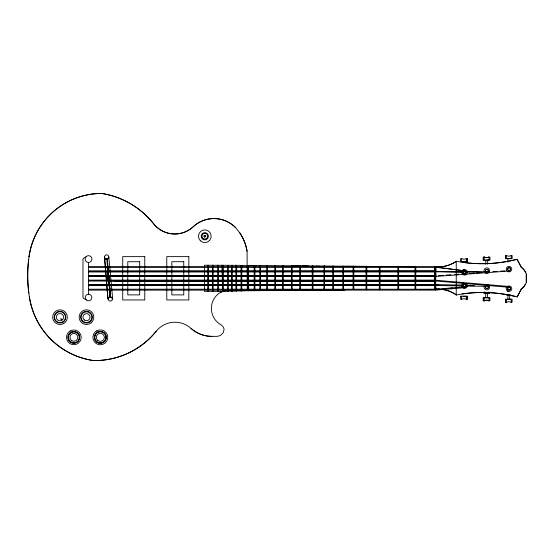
<?xml version="1.0" encoding="UTF-8"?>
<svg xmlns="http://www.w3.org/2000/svg" width="554" height="554" viewBox="0 0 554 554"><rect width="100%" height="100%" fill="white"/><g stroke="black" fill="none" stroke-linecap="round" stroke-linejoin="round"><path stroke-width="0.83" d="M435.825 280.989L509.521 287.367A1.392 1.385 0 0 1 510.296 289.507A1.392 1.385 0 0 1 508.025 289.507A1.392 1.385 0 0 1 508.801 287.367L509.521 287.367L509.597 286.536L435.666 280.227M435.825 276.494L435.624 271.28L88.543 271.301L434.973 271.211L435.312 280.282L435.091 276.398L108.522 276.398C110.308 276.079 107.545 280.185 109.367 280.49L434.793 280.49M435.825 271.211L435.825 266.91L434.793 266.91L434.793 289.34L418.367 289.465M442.757 289.513A31.294 30.969 -80.8 0 1 446.351 290.254A31.246 30.927 -80.8 0 1 456.233 294.936L456.254 261.301A33.669 33.323 80.7 0 1 439.087 266.959L436.04 266.931M460.596 296.231L467.292 296.238L467.292 299.271L466.011 299.271A4.003 3.996 89.9 0 0 461.891 299.271L460.596 299.271L460.651 296.231M460.596 261.668L460.596 258.628L461.953 258.628A4.003 3.996 89.9 0 0 466.066 258.628L467.292 258.628L467.292 261.661L460.651 261.668M461.558 299.271L461.503 296.231M461.558 258.628L461.503 261.668M466.378 299.271L466.323 296.231M466.378 258.628L466.323 261.668M467.292 299.271L467.292 296.238M467.292 261.661L467.237 258.628M483.317 300.801L483.261 297.761L489.965 297.761L489.909 300.801L488.676 300.801A4.003 3.996 89.9 0 0 484.563 300.801L483.261 300.801L483.317 297.761M488.676 257.098L489.965 257.098L489.909 260.138L483.261 260.138L483.261 257.098L484.618 257.098A4.003 3.996 89.9 0 0 488.732 257.098L488.676 257.098A4.003 3.996 89.9 0 1 484.563 257.098L484.618 257.098M483.317 260.138L483.317 257.098M489.092 292.083L489.092 293.578L484.141 293.578L484.141 291.986M484.231 300.801L484.231 297.761M484.272 291.91L484.141 293.578M484.231 257.098L484.175 260.138M488.676 297.761L485.692 297.761L485.747 293.578M485.685 264.32L485.879 260.138M487.665 297.761L487.451 293.578M487.665 264.32L487.665 260.138L485.747 260.138M489.05 300.801L488.995 297.761M488.96 291.986L489.092 293.578M489.05 257.098L488.995 260.138M505.435 302.283L505.435 299.243L512.138 299.25L512.083 302.283L510.85 302.283A4.003 3.996 89.9 0 0 506.792 302.283L505.435 302.283L505.49 299.243M505.435 258.656L505.49 255.616L505.435 258.656L512.138 258.649L512.138 255.616L510.85 255.616A4.003 3.996 89.9 0 1 506.792 255.616L505.435 255.616M506.404 302.283L506.404 299.243M506.404 258.656L506.404 255.616M510.906 299.25L507.866 299.243L507.921 295.067M507.859 261.994L507.859 258.656L510.906 258.649M509.625 299.243L509.839 295.067L509.438 295.067M511.224 302.283L511.169 299.243M511.224 255.616L511.169 258.656M525.303 284.209A13.434 13.414 89.9 0 1 521.252 288.973L517.18 296.986L521.446 288.973A13.434 13.414 89.9 0 0 526.3 282.263L526.3 273.981A13.434 13.414 89.9 0 0 521.446 267.27L517.041 259.258L521.252 267.27A13.434 13.414 89.9 0 1 522.339 268.157M88.543 284.915L435.825 284.638L463.289 285.061L463.283 285.982A1.489 1.482 0 0 0 466.205 285.601L466.094 285.365M108.84 285.448L108.494 284.915L108.861 285.455M435.645 276.522L435.825 275.608L435.188 275.747L435.582 276.398M435.617 284.652L435.603 285.539L88.543 285.601M486.246 285.871L486.232 285.414L485.81 286.307L466.08 286.023L466.018 285.213A1.489 1.482 0 0 0 463.677 284.424A1.489 1.482 0 0 0 463.843 286.882M109.602 285.372L109.685 285.026L108.494 284.915L107.518 271.772L107.642 276.079L108.466 276.404L108.404 275.733L107.67 275.954M435.271 271.855L435.617 271.1L435.582 271.993L88.543 271.993M435.146 272.083L435.119 289.34M435.624 284.888L435.638 285.331M435.624 271.619L466.032 271.848M435.666 266.661L435.603 267.353M465.007 270.49L464.515 270.428L464.377 269.535L463.019 270.006C462.825 271.093 465.872 269.833 464.951 270.92A1.44 1.44 0 0 1 465.595 273.33M108.529 297.941L107.954 298.987L104.505 257.222A2.202 2.154 -47.3 0 0 105.738 258.995L107.905 258.801A2.209 2.154 42.3 0 0 108.785 257.409L108.806 256.841A2.154 2.154 0 0 0 104.533 256.654L107.954 298.987L109.283 297.186M465.09 287.263L465.104 287.658L435.652 290.081L435.589 289.236L88.543 289.216M463.56 271.398L463.227 272.236L463.56 271.398L486.135 271.82M435.659 280.372L435.596 280.968M509.548 286.937L509.528 287.346M509.576 286.944L509.604 286.55M463.289 285.075L463.227 285.961L435.825 285.497M435.582 276.086L435.825 275.726M464.972 287.034A1.489 1.482 0 0 0 466.073 285.601L466.018 285.213L466.115 285.961M28.669 259.501L29.113 256.163A73.35 73.35 0 0 1 101.687 193.45A82.678 82.664 78 0 1 153.597 223.754A27.042 27.042 78 0 0 193.221 226.738A30.387 30.387 0 0 1 235.741 227.784L239.827 232.971A45.643 45.636 78 0 1 247.077 251.274L247.271 290.76L222.611 291.349L220.811 292.145A18.746 18.746 0 0 0 220.811 324.699A6.724 6.724 0 0 1 224.093 329.36L223.241 332.663L220.866 335.115A8.767 8.767 0 0 1 216.344 336.368L211.884 336.368A31.301 31.294 78 0 1 190.978 328.363A23.995 23.995 0 0 0 156.27 331.16A78.993 78.987 78 0 1 93.515 360.55A75.635 75.621 78 0 1 29.32 296.411L28.843 293.08A134.158 134.158 0 0 1 28.669 259.501A134.144 134.123 78 0 0 28.843 293.08M435.603 280.926L435.582 280.282M464.377 269.535L463.857 271.065A1.44 1.44 0 0 0 463.857 273.558M485.81 286.307L486.156 285.989M463.283 271.841L444.405 271.633M107.836 275.83L108.203 280.379C111.589 280.456 106.673 281.21 108.487 280.282L108.238 280.836L434.793 280.836L113.986 280.933M109.034 276.19L108.134 275.747L107.788 271.862M108.39 285.054C111.222 284.375 107.864 285.178 109.47 285.421M463.054 270.414L463.67 269.68L463.857 271.065M464.03 273.579L465.526 273.468M465.374 273.572L464.169 273.641M485.913 271.64L486.98 272.104L487.963 271.695A1.392 1.385 0 0 0 487.873 269.653A1.392 1.385 0 0 0 485.844 269.916A1.392 1.385 0 0 0 486.287 271.917L486.737 272.076M62.74 321.936L63.876 321.057A5.498 5.498 0 0 0 61.868 312.006A5.498 5.498 0 0 0 54.514 317.65A5.498 5.498 0 0 0 62.74 321.936L62.914 322.241L64.126 321.313A5.852 5.852 0 0 0 61.993 311.673A5.852 5.852 0 0 0 54.16 317.684A5.852 5.852 0 0 0 62.914 322.241M63.668 323.543L65.192 322.373A7.32 7.32 0 0 0 62.491 310.288A7.32 7.32 0 0 0 52.692 317.809A7.32 7.32 0 0 0 63.655 323.515M439.197 289.209A31.169 31.121 89.9 0 0 437.355 289.216L435.603 289.34L435.825 268.919M487.25 272.062L487.963 271.695M487.659 271.917L486.377 271.952L487.659 271.917L486.952 272.014M108.529 271.744L108.148 271.855M108.778 257.402A2.154 2.154 0 0 1 107.892 258.794L106.105 259.099M107.892 258.794L107.4 259.064L108.009 266.744M435.652 276.46L509.583 270.968L509.521 270.283L509.583 270.968M107.102 266.765L107.961 266.73M220.811 292.145L226.378 290.559L247.271 290.559M109.54 297.089L110.862 296.986A2.071 2.071 0 0 1 112.123 300.019A2.071 2.071 0 0 1 108.868 300.448A2.071 2.071 0 0 1 109.297 297.193L111.375 297.186L112.704 298.987L112.13 297.941M109.297 297.193L109.789 296.986M465.076 273.711L465.429 273.558M109.186 280.85L109.173 280.379L109.186 280.85L108.051 280.719M435.582 271.211L434.793 266.91L464.958 270.864M108.909 279.832L108.792 275.816M464.141 270.954L464.972 271.044L464.328 270.906M109.193 289.368L109.941 289.451M517.228 259.258L515.324 259.715A141.27 141.048 89.9 0 1 462.133 262.271M85.766 257.16L85.309 257.271A4.564 4.564 0 0 0 82.975 259.064L82.975 297.526A4.564 4.564 0 0 0 85.309 299.319L85.898 299.465M456.288 294.943L462.32 293.952A138.659 138.445 89.9 0 1 515.525 296.487M107.386 267.326L107.753 267.319M109.851 289.43L109.692 285.262L109.893 289.451L109.263 289.354M109.914 289.908L110.149 296.944L109.644 290.019M509.147 270.56L509.521 270.511A1.44 1.433 0 0 0 510.331 268.295A1.44 1.433 0 0 0 507.97 268.295A1.44 1.433 0 0 0 508.78 270.511L509.521 270.511M88.543 290.137L435.582 290.137L435.582 289.236L463.927 286.889L465.069 287.041L465.104 287.664M463.082 296.231L466.066 296.238M466.011 261.668L463.379 261.668M488.676 260.138L487.555 260.138M435.846 271.723L463.269 272.076M435.582 289.451L439.848 289.098M442.411 288.89L446.669 288.537M449.232 288.329L452.639 288.052M456.053 287.768L460.319 287.422M462.022 287.284L463.726 287.145M108.612 275.774L108.355 271.806M486.384 271.966L487.755 271.855M469.245 273.406L474.3 273.046M476.828 272.866L481.883 272.506M438.366 275.636L443.456 275.276M445.998 275.089L451.088 274.722M454.481 274.479L458.719 274.175M462.112 273.932L463.809 273.808M487.797 272.076L489.501 271.952M492.901 271.709L497.146 271.405M500.546 271.155L504.798 270.851M435.825 276.377L435.603 275.747L435.582 276.529L88.543 276.529M464.633 261.668L464.979 261.668M436.143 289.292L437.355 289.216L435.582 289.34M353.168 266.266L351.056 266.245M321.736 290.199L323.834 290.178M107.04 267.319L107.718 271.211M223.359 265.241L223.359 291.349L204.44 291.349L204.44 265.241L232.285 265.318L232.285 291.141L231.537 291.141L231.468 290.559M258.136 290.67L248.739 290.746M294.61 290.4L300.448 290.351M314.125 290.248L309.956 290.282M324.076 266.038L323.834 289.313M434.814 275.747L434.835 271.855M258.254 290.67L260.539 290.656L260.539 265.539L259.791 265.539L259.791 290.656M282.547 290.476L282.547 265.712L283.295 265.712L283.295 290.476L266.675 290.608L266.675 265.629L267.423 265.629L267.423 290.608L266.675 290.608M309.783 290.282L304.873 290.317M292.616 290.414L291.411 290.421M301.514 290.344L303.945 290.324M324.582 290.178L343.584 290.019M248.822 265.449L235.907 265.345L236.655 265.338L236.655 291.051L235.907 291.051L235.907 265.338L232.285 265.318M344.803 290.019L247.229 290.559M434.994 289.34L435.825 289.34L435.582 285.372M88.543 284.818L435.271 284.818L435.825 289.34L435.582 285.469M315.891 290.234L316.923 290.234M318.869 265.996L319.284 266.003M526.3 273.981L526.3 282.263M464.307 287.034L464.695 287.083M506.446 295.067L511.134 295.067M484.563 300.801L484.618 300.801A4.003 3.996 89.9 0 1 488.732 300.801L488.676 300.801M104.284 257.028L104.505 257.222A2.154 2.154 0 0 0 105.745 258.981M108.799 257.028L112.704 298.987M235.907 265.338L236.655 265.338M251.087 265.47L256.384 265.511M274.791 265.657L275.539 265.657L275.539 290.545L274.791 290.545L274.791 265.657L275.539 265.657M300.448 289.507L300.448 265.858L291.411 265.781L291.411 289.569M323.834 266.038L324.699 266.045M359.588 266.315L358.59 266.308M366.769 266.37L364.726 266.356M88.543 266.536L435.582 266.536L435.582 267.457L88.543 267.457M397.883 266.613L398.631 266.613M415.77 266.751L414.814 266.744M436.379 267.097L441.399 267.097M88.543 271.072L435.825 270.92M88.543 275.608L434.793 275.608M88.543 275.67L434.793 275.67L435.582 284.922M88.543 275.837L435.582 275.837M88.543 280.144L435.582 280.144L435.582 281.065L88.543 281.065M88.543 280.379L435.582 280.379M88.543 284.68L435.582 284.68L435.582 285.601M434.793 285.469L435.382 285.469L435.596 289.285M312.241 290.261L312.982 290.261M240.935 290.559L241.8 290.933L241.8 265.387M232.285 291.141L231.537 291.141L231.537 265.318M507.866 295.067L508.26 295.067M435.582 267.319L434.842 267.319L435.375 271.855M221.946 265.241L222.611 291.349L223.359 291.349M379.303 266.467L380.051 266.474M248.421 265.449L248.725 290.788L247.977 290.788L247.977 265.449M302.207 265.872L305.122 265.885M308.225 265.913L305.524 265.892M346.617 266.211L346.028 266.204M348.05 266.225L349.435 266.239M356.014 266.28L353.999 266.266M363.445 266.342L361.222 266.329M247.188 265.435L415.521 266.751M463.428 271.605L465.942 271.633M465.983 271.848L469.342 271.91M316.362 265.975L316.867 265.982M465.997 271.869L482.056 272.326M435.825 285.144L439.239 285.199M461.447 285.532L463.158 285.559A1.489 1.482 0 0 1 466.156 285.213L466.122 285.241M463.393 271.599L465.9 271.64L466.059 272.146M466.129 285.601L474.487 285.739M107.947 276.335L108.203 280.379L108.466 276.404M464.633 273.738L464.342 273.704M435.825 267.257L452.528 269.355M454.197 269.563L464.217 270.823M108.882 280.282L108.182 276.398M107.497 266.64L106.846 259.175M456.254 261.301L462.327 262.271A141.27 141.048 89.9 0 0 515.518 259.715M464.252 270.913L464.951 271.044M108.598 285.372L108.653 284.881M463.061 270.47L463.802 270.629M517.374 296.986L515.331 296.487A138.659 138.445 89.9 0 0 462.126 293.952M108.487 280.92L108.937 280.933L109.706 289.354L109.436 284.867M463.927 286.896L465.069 287.041M486.066 271.772L485.865 271.695A1.392 1.385 0 0 1 485.865 269.729A1.392 1.385 0 0 1 487.832 269.729A1.392 1.385 0 0 1 487.832 271.695M463.206 285.919L463.283 285.982M434.793 284.818L434.938 285.448M227.5 290.559L227.604 291.231M107.559 267.353L107.898 271.176M107.954 271.889L109.484 289.327M109.547 290.033L110.149 296.944L109.872 289.936M434.793 276.398L435.465 284.818M108.709 271.412L108.383 266.993L108.57 271.363M107.995 267.263L108.286 271.259M108.328 271.813L109.595 289.34M107.621 271.238L107.268 267.277M109.74 290.005L110.149 296.944M107.504 271.765L107.725 275.906M108.903 279.77L108.722 275.795L108.778 276.342M108.134 275.747L108.203 280.379M108.487 280.282L108.494 284.915M415.77 267.589L415.77 289.486M415.022 267.589L415.022 289.486M398.631 267.464L398.631 289.61M397.883 267.464L397.883 289.61M380.051 267.333L380.051 289.756M379.303 267.333L379.303 289.756M366.769 267.208L366.769 289.853M366.021 267.208L366.021 289.853M353.819 289.105L353.819 266.266L353.078 266.266L353.078 289.105M343.584 289.174L343.584 266.19L342.836 266.19L342.836 289.174M333.439 289.25L333.439 266.1L332.691 266.1L332.691 289.25M324.582 266.038L324.582 289.313M312.982 289.417L312.982 265.761L312.241 265.761L312.241 289.417M299.7 265.858L299.7 289.507M292.159 265.781L292.159 289.569M254.916 265.491L254.916 290.705M254.168 265.491L254.168 290.705M241.052 265.387L241.052 290.933M228.352 265.29L228.352 291.245L227.604 291.245L227.604 265.29M222.611 265.241L222.611 291.349M218.414 265.241L218.414 291.349M217.667 265.241L217.667 291.349M213.131 265.241L213.131 291.349M212.383 265.241L212.383 291.349M208.456 265.241L208.456 291.349M207.708 265.241L207.708 291.349M88.543 262.457L88.543 294.216M29.057 256.62L29.057 256.987L29.113 256.163A73.357 73.35 78 0 1 101.687 193.45A82.671 82.671 0 0 1 153.597 223.754A27.035 27.035 0 0 0 193.221 226.738A30.394 30.394 78 0 1 235.741 227.784M466.108 283.309A2.756 2.756 89.9 0 1 466.849 287.138A2.756 2.756 89.9 0 1 463.026 287.886M462.486 287.408A2.756 2.756 89.9 0 1 463.359 283.122M485.629 284.68A2.756 2.756 89.9 0 1 489.542 286.633A2.756 2.756 89.9 0 1 486.647 289.908A2.756 2.756 89.9 0 1 484.231 286.259M486.142 285.919A1.433 1.433 0 0 1 488.289 287.034A1.433 1.433 0 0 1 486.364 288.502A1.433 1.433 0 0 1 485.844 286.141M466.683 274.133A2.784 2.784 89.9 0 1 462.756 274.417M462.278 273.87A2.784 2.784 89.9 0 1 462.479 270.49M463.019 270.006A2.784 2.784 89.9 0 1 467.077 273.531M442.875 289.52A31.169 31.121 89.9 0 1 456.448 294.95M456.448 261.301A33.538 33.482 89.9 0 1 437.355 266.98M484.189 271.633A2.818 2.812 89.9 0 1 486.89 267.894A2.818 2.812 89.9 0 1 489.473 271.716A2.818 2.812 89.9 0 1 485.006 272.838M506.716 270.671A2.756 2.756 89.9 0 1 508.558 266.398A2.756 2.756 89.9 0 1 511.64 269.874A2.756 2.756 89.9 0 1 507.194 271.204M522.844 268.642A13.434 13.414 89.9 0 1 525.303 272.035M509.382 287.374A1.392 1.385 0 0 1 510.089 289.603A1.392 1.385 0 0 1 507.769 289.299A1.392 1.385 0 0 1 509.029 287.325M510.4 269.493A1.44 1.433 0 0 1 509.382 270.511M508.295 270.366A1.44 1.433 0 0 1 507.665 268.635A1.44 1.433 0 0 1 509.264 267.707A1.44 1.433 0 0 1 510.449 269.119M29.32 296.411A75.635 75.635 0 0 0 93.515 360.55A78.98 78.98 0 0 0 156.27 331.16M211.884 336.368A31.294 31.294 0 0 1 190.978 328.363M239.827 232.971A45.65 45.65 0 0 1 247.077 251.274M508.6 291.459A2.756 2.756 89.9 0 1 507.256 290.995M204.204 236.073C204.973 238.455 206.06 234.384 204.204 236.073M86.14 256.668L85.6 257.368A3.393 3.393 0 0 0 88.245 262.451A3.393 3.393 0 0 0 91.729 257.908A3.393 3.393 0 0 0 86.14 256.668M60.885 318.723L61.466 319.727L60.885 318.723M62.567 319.748L61.813 320.33A3.643 3.643 0 0 1 56.356 317.49A3.643 3.643 0 0 1 61.238 313.744A3.643 3.643 0 0 1 62.567 319.748M70.171 330.98L68.648 332.151A7.354 7.354 0 0 0 71.334 344.263A7.354 7.354 0 0 0 81.175 336.707A7.354 7.354 0 0 0 70.171 330.98M70.884 332.213L69.652 333.155A5.935 5.935 0 0 0 71.819 342.926A5.935 5.935 0 0 0 79.755 336.832A5.935 5.935 0 0 0 70.884 332.213M71.099 332.587L69.956 333.46A5.498 5.498 0 0 0 71.965 342.517A5.498 5.498 0 0 0 79.326 336.867A5.498 5.498 0 0 0 71.099 332.587M90.683 321.368L89.45 322.31A5.935 5.935 0 0 1 80.572 317.691A5.935 5.935 0 0 1 88.515 311.597A5.935 5.935 0 0 1 90.683 321.368M91.687 322.373L90.163 323.543A7.354 7.354 0 0 1 79.16 317.809A7.354 7.354 0 0 1 89 310.261A7.354 7.354 0 0 1 91.687 322.373M96.618 330.89L95.073 332.075A7.458 7.458 0 0 0 97.795 344.353A7.458 7.458 0 0 0 107.767 336.7A7.458 7.458 0 0 0 96.618 330.89M97.324 332.123L96.077 333.086A6.032 6.032 0 0 0 98.28 343.016A6.032 6.032 0 0 0 106.354 336.825A6.032 6.032 0 0 0 97.324 332.123M97.539 332.497L96.382 333.39A5.602 5.602 0 0 0 98.425 342.614A5.602 5.602 0 0 0 105.925 336.86A5.602 5.602 0 0 0 97.539 332.497M144.774 256.634L122.718 256.634L122.718 299.956L144.774 299.956L144.774 256.634M188.831 256.634L166.782 256.634L166.782 299.956L188.831 299.956L188.831 256.634M139.705 261.71L127.787 261.71L127.787 294.88L139.705 294.88L139.705 261.71M183.762 261.71L171.851 261.71L171.851 294.88L183.762 294.88L183.762 261.71M86.202 299.866L85.676 299.181A3.31 3.31 0 0 1 88.252 294.229A3.31 3.31 0 0 1 91.652 298.654A3.31 3.31 0 0 1 86.202 299.866M204.246 236.8A0.796 0.796 0 0 0 205.582 236.44A0.796 0.796 0 0 0 204.599 235.464A0.796 0.796 0 0 0 204.246 236.8M202.252 238.795A3.615 3.615 0 0 0 208.304 237.167A3.615 3.615 0 0 0 203.872 232.742A3.615 3.615 0 0 0 202.252 238.795M202.812 238.234A2.825 2.825 0 0 0 207.542 236.96A2.825 2.825 0 0 0 204.073 233.504A2.825 2.825 0 0 0 202.812 238.234M97.816 340.475A4.016 4.016 0 0 0 104.311 337.975A4.016 4.016 0 0 0 98.903 333.598A4.016 4.016 0 0 0 97.816 340.475M96.645 341.915A5.872 5.872 0 0 0 106.139 338.265A5.872 5.872 0 0 0 98.238 331.867A5.872 5.872 0 0 0 96.645 341.915M71.888 340.745A3.92 3.92 0 0 0 77.768 337.351A3.92 3.92 0 0 0 71.888 333.958A3.92 3.92 0 0 0 71.888 340.745M70.96 342.344A5.769 5.769 0 0 0 79.617 337.351A5.769 5.769 0 0 0 70.96 332.352A5.769 5.769 0 0 0 70.96 342.344M200.326 240.727A6.35 6.35 0 0 0 210.942 237.867A6.35 6.35 0 0 0 203.159 230.104A6.35 6.35 0 0 0 200.326 240.727M83.232 321.459A5.388 5.388 0 0 0 91.832 317.844A5.388 5.388 0 0 0 84.395 312.207A5.388 5.388 0 0 0 83.232 321.459M84.346 319.983A3.532 3.532 0 0 0 89.99 317.615A3.532 3.532 0 0 0 85.115 313.917A3.532 3.532 0 0 0 84.346 319.983M463.996 273.558A1.44 1.44 0 0 0 466.149 272.312A1.44 1.44 0 0 0 463.996 271.065A1.44 1.44 0 0 0 463.996 273.558M506.744 287.166A2.756 2.756 89.9 0 0 508.835 291.459A2.756 2.756 89.9 0 0 511.501 287.505A2.756 2.756 89.9 0 0 506.744 287.166M486.274 288.399A1.433 1.433 0 0 0 488.427 287.159A1.433 1.433 0 0 0 486.274 285.919A1.433 1.433 0 0 0 486.274 288.399"/></g></svg>
